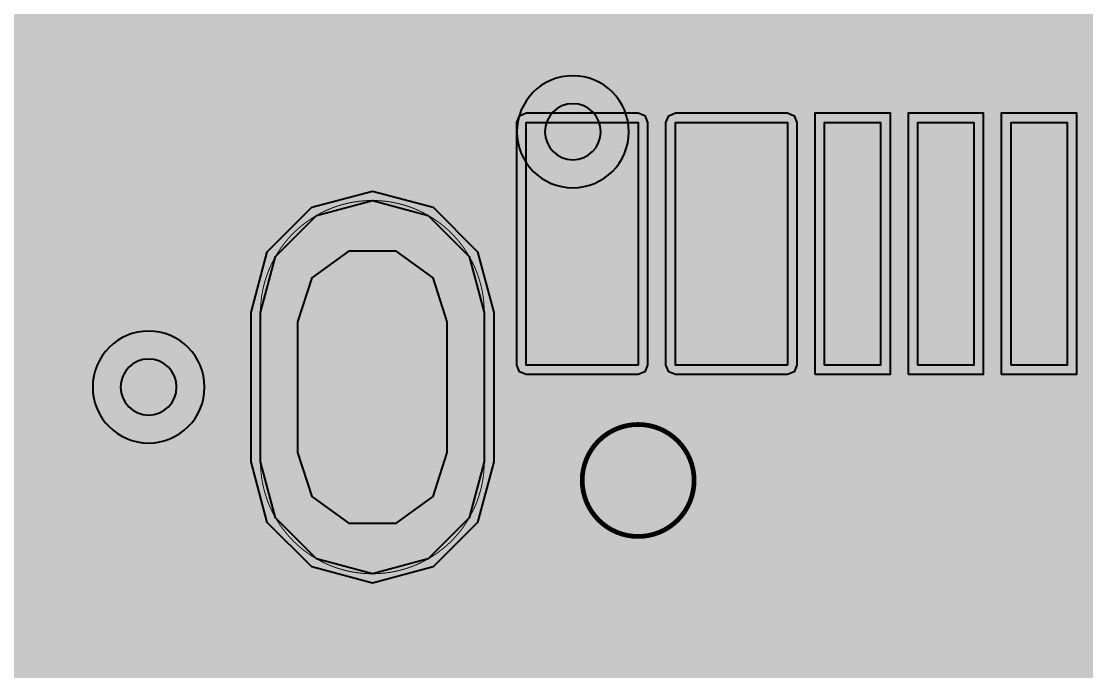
# Model space of a CAD drawing. Header units: millimetres. Extents: x -40 to 40, y -51 to 50.
# Drawn here: x -6.21 to -0.5, y -45.72 to -42.24 of the extents above; entities that cross this region are included whole.
import ezdxf

# ---------------------------------------------------------------- set-up
doc = ezdxf.new("R2010")
doc.units = ezdxf.units.MM
doc.header["$MEASUREMENT"] = 0
for name, color, linetype, true_color in [('Bottom-Layer', 7, 'Continuous', 0x0000ff), ('Bottom-Paste-Mask-Layer', 7, 'Continuous', 0x800000), ('Bottom-Solder-Mask-Layer', 7, 'Continuous', 0xaa00ff), ('Document-Layer', 7, 'Continuous', 0xffffff), ('Hole-Layer', 7, 'Continuous', 0x222222), ('Inner1', 7, 'Continuous', 0x999966), ('Inner2', 7, 'Continuous', 0x008000), ('Multi-Layer', 7, 'Continuous', 0xc0c0c0), ('Top-Layer', 7, 'Continuous', 0xff0000), ('Top-Paste-Mask-Layer', 7, 'Continuous', 0x808080), ('Top-Silkscreen-Layer', 7, 'Continuous', 0xffcc00), ('Top-Solder-Mask-Layer', 7, 'Continuous', 0x800080)]:
    doc.layers.add(name, color=color, linetype=linetype, true_color=true_color)

msp = doc.modelspace()

# ---------------------------------------------------------------- hatches: boundary and pattern name
at = {"layer": 'Bottom-Layer'}
for points in [[(39.7689, 49.769), (39.7689, 29.1042), (33.5001, 29.1042), (33.4264, 29.0737), (33.3959, 29.0001), (33.3959, 14), (33.4264, 13.9264), (33.5001, 13.8959), (39.7689, 13.8959), (39.7689, -49.769), (-39.7689, -49.769), (-39.7689, 49.769)], [(-3.367, -43.8004), (-3.4619, -43.3846), (-3.7277, -43.0512), (-4.1119, -42.8662), (-4.5383, -42.8662), (-4.9225, -43.0512), (-5.1884, -43.3846), (-5.2833, -43.8004), (-5.2833, -44.6004), (-5.2044, -44.9811), (-4.9807, -45.2991), (-4.649, -45.5021), (-4.264, -45.5565), (-3.8891, -45.4535), (-3.586, -45.21), (-3.4046, -44.8661), (-3.2448, -45.1044), (-2.9844, -45.2249), (-2.6993, -45.1923), (-2.4728, -45.0162), (-2.3709, -44.748), (-2.4234, -44.4659), (-2.6149, -44.2523), (-2.8896, -44.1694), (-3.1673, -44.2415), (-3.367, -44.4476)], [(-3.7251, -44.6004), (-3.8055, -44.9004), (-4.0251, -45.12), (-4.3251, -45.2004), (-4.6251, -45.12), (-4.8447, -44.9004), (-4.9251, -44.6004), (-4.9251, -43.8004), (-4.8447, -43.5004), (-4.6251, -43.2807), (-4.3251, -43.2004), (-4.0251, -43.2807), (-3.8055, -43.5004), (-3.7251, -43.8004)]]:
    msp.add_hatch(color=256, dxfattribs=at).paths.add_polyline_path(points)
at = {"layer": 'Bottom-Paste-Mask-Layer'}
msp.add_hatch(color=256, dxfattribs=at).paths.add_polyline_path([(-3.7251, -44.6004), (-3.8055, -44.9004), (-4.0251, -45.12), (-4.3251, -45.2004), (-4.6251, -45.12), (-4.8447, -44.9004), (-4.9251, -44.6004), (-4.9251, -43.8004), (-4.8447, -43.5004), (-4.6251, -43.2807), (-4.3251, -43.2004), (-4.0251, -43.2807), (-3.8055, -43.5004), (-3.7251, -43.8004)])
at = {"layer": 'Bottom-Solder-Mask-Layer'}
msp.add_hatch(color=256, dxfattribs=at).paths.add_polyline_path([(-3.6743, -44.6004), (-3.7615, -44.9258), (-3.9997, -45.164), (-4.3251, -45.2512), (-4.6505, -45.164), (-4.8887, -44.9258), (-4.9759, -44.6004), (-4.9759, -43.8004), (-4.8887, -43.475), (-4.6505, -43.2367), (-4.3251, -43.1496), (-3.9997, -43.2367), (-3.7615, -43.475), (-3.6743, -43.8004)])
at = {"layer": 'Hole-Layer'}
msp.add_hatch(color=256, dxfattribs=at).paths.add_polyline_path([(-3.925, -44.5505), (-4.0014, -44.7856), (-4.2014, -44.9309), (-4.4486, -44.9309), (-4.6486, -44.7856), (-4.725, -44.5505), (-4.725, -43.8505), (-4.6486, -43.6153), (-4.4486, -43.47), (-4.2014, -43.47), (-4.0014, -43.6153), (-3.925, -43.8505)])
at = {"layer": 'Inner1'}
for points in [[(39.7689, 49.769), (39.7689, 29.1042), (33.5001, 29.1042), (33.4264, 29.0737), (33.3959, 29.0001), (33.3959, 14), (33.4264, 13.9264), (33.5001, 13.8959), (39.7689, 13.8959), (39.7689, -49.769), (-39.7689, -49.769), (-39.7689, 49.769)], [(-3.367, -43.8004), (-3.4619, -43.3846), (-3.7277, -43.0512), (-4.1119, -42.8662), (-4.5383, -42.8662), (-4.9225, -43.0512), (-5.1884, -43.3846), (-5.2833, -43.8004), (-5.2833, -44.6004), (-5.2044, -44.9811), (-4.9807, -45.2991), (-4.649, -45.5021), (-4.264, -45.5565), (-3.8891, -45.4535), (-3.586, -45.21), (-3.4046, -44.8661), (-3.2448, -45.1044), (-2.9844, -45.2249), (-2.6993, -45.1923), (-2.4728, -45.0162), (-2.3709, -44.748), (-2.4234, -44.4659), (-2.6149, -44.2523), (-2.8896, -44.1694), (-3.1673, -44.2415), (-3.367, -44.4476)]]:
    msp.add_hatch(color=256, dxfattribs=at).paths.add_polyline_path(points)
at = {"layer": 'Inner2'}
for points in [[(39.7689, 49.769), (39.7689, 29.1042), (33.5001, 29.1042), (33.4264, 29.0737), (33.3959, 29.0001), (33.3959, 14), (33.4264, 13.9264), (33.5001, 13.8959), (39.7689, 13.8959), (39.7689, -49.769), (-39.7689, -49.769), (-39.7689, 49.769)], [(-3.367, -43.8004), (-3.4619, -43.3846), (-3.7277, -43.0512), (-4.1119, -42.8662), (-4.5383, -42.8662), (-4.9225, -43.0512), (-5.1884, -43.3846), (-5.2833, -43.8004), (-5.2833, -44.6004), (-5.2044, -44.9811), (-4.9807, -45.2991), (-4.649, -45.5021), (-4.264, -45.5565), (-3.8891, -45.4535), (-3.586, -45.21), (-3.4046, -44.8661), (-3.2448, -45.1044), (-2.9844, -45.2249), (-2.6993, -45.1923), (-2.4728, -45.0162), (-2.3709, -44.748), (-2.4234, -44.4659), (-2.6149, -44.2523), (-2.8896, -44.1694), (-3.1673, -44.2415), (-3.367, -44.4476)]]:
    msp.add_hatch(color=256, dxfattribs=at).paths.add_polyline_path(points)
at = {"layer": 'Multi-Layer'}
for points in [[(-3.7251, -44.6004), (-3.8055, -44.9004), (-4.0251, -45.12), (-4.3251, -45.2004), (-4.6251, -45.12), (-4.8447, -44.9004), (-4.9251, -44.6004), (-4.9251, -43.8004), (-4.8447, -43.5004), (-4.6251, -43.2807), (-4.3251, -43.2004), (-4.0251, -43.2807), (-3.8055, -43.5004), (-3.7251, -43.8004)], [(-3.7251, -44.6004), (-3.8055, -44.9004), (-4.0251, -45.12), (-4.3251, -45.2004), (-4.6251, -45.12), (-4.8447, -44.9004), (-4.9251, -44.6004), (-4.9251, -43.8004), (-4.8447, -43.5004), (-4.6251, -43.2807), (-4.3251, -43.2004), (-4.0251, -43.2807), (-3.8055, -43.5004), (-3.7251, -43.8004)], [(-3.7251, -44.6004), (-3.8055, -44.9004), (-4.0251, -45.12), (-4.3251, -45.2004), (-4.6251, -45.12), (-4.8447, -44.9004), (-4.9251, -44.6004), (-4.9251, -43.8004), (-4.8447, -43.5004), (-4.6251, -43.2807), (-4.3251, -43.2004), (-4.0251, -43.2807), (-3.8055, -43.5004), (-3.7251, -43.8004)], [(-3.1999, -44.7005, 1), (-2.5999, -44.7005, 1)], [(-3.1999, -44.7005, 1), (-2.5999, -44.7005, 1)]]:
    msp.add_hatch(color=256, dxfattribs=at).paths.add_polyline_path(points)
at = {"layer": 'Top-Layer'}
for points in [[(39.7689, 49.769), (39.7689, 29.1042), (33.5001, 29.1042), (33.4264, 29.0737), (33.3959, 29.0001), (33.3959, 28.1773), (33.125, 28.1773), (33.0132, 28.1594), (32.9126, 28.1075), (32.812, 28.1594), (32.7002, 28.1773), (32.3002, 28.1773), (32.1956, 28.1616), (32.1001, 28.1162), (32.0046, 28.1616), (31.9001, 28.1773), (31.5001, 28.1773), (31.3345, 28.1367), (31.2065, 28.0242), (31.1548, 28.0437), (31.1, 28.0503), (30.7, 28.0503), (30.5846, 28.0194), (30.5, 27.9351), (30.4155, 28.0194), (30.3001, 28.0503), (29.9001, 28.0503), (29.7847, 28.0194), (29.7001, 27.9349), (29.6155, 28.0194), (29.5, 28.0503), (29.1, 28.0503), (28.9847, 28.0194), (28.9001, 27.9351), (28.8155, 28.0194), (28.7002, 28.0503), (28.3002, 28.0503), (28.1847, 28.0194), (28.1001, 27.9349), (28.0155, 28.0194), (27.9001, 28.0503), (27.5001, 28.0503), (27.3846, 28.0194), (27.3, 27.9349), (27.2154, 28.0194), (27.1, 28.0503), (26.7, 28.0503), (26.5846, 28.0194), (26.5, 27.9351), (26.4155, 28.0194), (26.3001, 28.0503), (25.9001, 28.0503), (25.7847, 28.0194), (25.7001, 27.9349), (25.6155, 28.0194), (25.5, 28.0503), (25.1, 28.0503), (25.0452, 28.0437), (24.9935, 28.0242), (24.8654, 28.1367), (24.6999, 28.1773), (24.2999, 28.1773), (24.2026, 28.1638), (24.1125, 28.1243), (24.0225, 28.1638), (23.9251, 28.1773), (23.2251, 28.1773), (23.1458, 28.1684), (23.0705, 28.1422), (23.003, 28.2679), (22.9044, 28.3711), (22.9044, 30.363), (23.0668, 30.5253), (23.117, 30.5071), (23.1702, 30.5009), (23.9766, 30.5009), (24.1401, 30.5686), (24.2078, 30.7321), (24.2078, 31.5961), (24.1401, 31.7595), (23.9766, 31.8272), (23.1702, 31.8272), (23.0067, 31.7595), (22.939, 31.5961), (22.939, 31.4947), (22.8096, 31.4674), (22.7011, 31.3917), (22.7011, 31.5961), (22.6821, 31.6876), (22.6285, 31.7642), (23.0634, 32.1991), (23.1152, 32.1796), (23.1702, 32.1729), (23.9766, 32.1729), (24.1401, 32.2406), (24.2078, 32.4041), (24.2078, 32.5059), (24.5899, 32.5059), (24.5899, 32.4101), (24.6576, 32.2466), (24.821, 32.1789), (24.8909, 32.1789), (24.8909, 31.8212), (24.821, 31.8212), (24.6576, 31.7535), (24.5899, 31.5901), (24.5899, 30.6901), (24.6324, 30.5565), (24.7442, 30.4721), (24.6906, 30.2112), (24.7703, 29.9571), (24.9633, 29.7737), (25.2211, 29.7069), (25.4788, 29.7737), (25.6718, 29.9572), (25.7515, 30.2112), (25.6979, 30.4721), (25.8097, 30.5565), (25.8522, 30.6901), (25.8522, 31.5901), (25.7845, 31.7535), (25.621, 31.8212), (25.5532, 31.8212), (25.5532, 32.1789), (25.621, 32.1789), (25.7845, 32.2466), (25.8522, 32.4101), (25.8522, 33.3101), (25.7845, 33.4735), (25.621, 33.5412), (24.821, 33.5412), (24.6576, 33.4735), (24.5899, 33.3101), (24.5899, 33.1682), (24.2078, 33.1682), (24.2078, 33.2681), (24.1401, 33.4315), (23.9766, 33.4992), (23.1702, 33.4992), (23.0067, 33.4315), (22.939, 33.2681), (22.939, 33.1682), (22.8095, 33.141), (22.7011, 33.0652), (22.7011, 33.2681), (22.6334, 33.4315), (22.4699, 33.4992), (21.7265, 33.4992), (21.6168, 33.711), (21.4255, 33.8534), (21.1911, 33.8978), (20.9609, 33.8351), (20.7814, 33.678), (20.6888, 33.4582), (19.949, 33.4582), (19.77, 33.4102), (19.6389, 33.2792), (19.5909, 33.1001), (19.5909, 32.3001), (19.6389, 32.121), (19.77, 31.9899), (19.949, 31.9419), (20.849, 31.9419), (21.0281, 31.9899), (21.1592, 32.121), (21.2072, 32.3001), (21.2072, 32.5963), (21.3111, 32.5296), (21.4323, 32.5056), (21.4323, 32.4041), (21.5, 32.2406), (21.6634, 32.1729), (22.1006, 32.1729), (22.0849, 32.1572), (22.067, 32.1572), (21.8333, 32.0606), (21.7359, 31.8272), (21.6634, 31.8272), (21.5, 31.7595), (21.4323, 31.5961), (21.4323, 30.8318), (21.0699, 30.8318), (21.0776, 30.8655), (21.0802, 30.9), (21.0802, 31.7), (21.0125, 31.8635), (20.849, 31.9312), (19.949, 31.9312), (19.7856, 31.8635), (19.7179, 31.7), (19.7179, 30.9), (19.7856, 30.7366), (19.949, 30.6689), (20.0672, 30.6689), (20.0928, 30.5429), (20.1643, 30.4361), (20.3217, 30.2787), (20.2264, 30.0306), (20.2631, 29.7673), (20.4228, 29.5548), (20.4228, 20.5841), (20.4481, 20.4573), (20.5199, 20.3497), (22.7856, 18.084), (22.8931, 18.0122), (23.02, 17.9869), (23.0355, 17.9869), (23.0687, 17.9489), (23.1094, 17.919), (23.0681, 17.8886), (23.0346, 17.8498), (23.02, 17.8498), (22.8931, 17.8246), (22.7856, 17.7527), (22.7059, 17.673), (22.4829, 17.6401), (22.2937, 17.5178), (22.1722, 17.3281), (22.1403, 17.105), (22.2037, 16.8888), (22.351, 16.7184), (22.2636, 16.5052), (22.2747, 16.2752), (22.2549, 16.2769), (22.2351, 16.2775), (19.5122, 16.2775), (19.3859, 16.2525), (19.2787, 16.1813), (19.0249, 15.9293), (18.9795, 15.9439), (18.932, 15.9488), (18.068, 15.9488), (17.9046, 15.8811), (17.8369, 15.7176), (17.8369, 15.6451), (17.6035, 15.5475), (17.5069, 15.3136), (17.5069, 15.0172), (17.499, 15.0152), (17.4912, 15.013), (17.4912, 15.7176), (17.4235, 15.8811), (17.26, 15.9488), (16.396, 15.9488), (16.2326, 15.8811), (16.1649, 15.7176), (16.1649, 15.1332), (15.8647, 15.095), (15.6341, 14.8991), (15.5479, 14.609), (15.6341, 14.319), (15.8647, 14.1231), (16.1649, 14.0849), (16.1649, 13.4044), (16.2326, 13.241), (16.396, 13.1733), (16.4959, 13.1733), (16.4959, 12.8268), (16.396, 12.8268), (16.2326, 12.7591), (16.1649, 12.5956), (16.1649, 11.7891), (16.2326, 11.6257), (16.396, 11.558), (17.26, 11.558), (17.4235, 11.6257), (17.4912, 11.7891), (17.4912, 12.5956), (17.4235, 12.7591), (17.26, 12.8268), (17.1582, 12.8268), (17.1582, 13.1733), (17.26, 13.1733), (17.4235, 13.241), (17.4912, 13.4044), (17.4912, 13.4759), (17.8369, 13.4759), (17.8369, 13.4044), (17.9046, 13.241), (18.068, 13.1733), (18.1699, 13.1733), (18.1699, 12.8268), (18.068, 12.8268), (17.9046, 12.7591), (17.8369, 12.5956), (17.8369, 11.7891), (17.9046, 11.6257), (18.068, 11.558), (18.932, 11.558), (19.0955, 11.6257), (19.1632, 11.7891), (19.1632, 11.8609), (19.5089, 11.8609), (19.5089, 11.7891), (19.5766, 11.6257), (19.74, 11.558), (20.604, 11.558), (20.7675, 11.6257), (20.8352, 11.7891), (20.8352, 11.8609), (20.8917, 11.8661), (20.9465, 11.8809), (21.2109, 11.8988), (21.4338, 12.0422), (21.5596, 12.2754), (21.5571, 12.5404), (21.4269, 12.7712), (21.2013, 12.9103), (20.9366, 12.9232), (20.6986, 12.8065), (20.6524, 12.8216), (20.604, 12.8268), (19.74, 12.8268), (19.5766, 12.7591), (19.5089, 12.5956), (19.5089, 12.5232), (19.1632, 12.5232), (19.1632, 12.5956), (19.0955, 12.7591), (18.932, 12.8268), (18.8322, 12.8268), (18.8322, 13.1733), (18.932, 13.1733), (19.0955, 13.241), (19.1632, 13.4044), (19.1632, 14.1089), (19.299, 14.1089), (19.4105, 14.1282), (19.5089, 14.1839), (19.5089, 13.4044), (19.5766, 13.241), (19.74, 13.1733), (20.604, 13.1733), (20.7675, 13.241), (20.8352, 13.4044), (20.8352, 14.1084), (21.4082, 14.1084), (21.6667, 13.9324), (21.9794, 13.9324), (22.2379, 14.1084), (24.2797, 14.1084), (24.2024, 14.0481), (24.1374, 13.9747), (23.847, 14.0813), (23.5464, 14.0081), (23.3377, 13.7798), (23.2915, 13.4738), (23.4237, 13.1941), (23.6893, 13.0355), (23.9982, 13.0517), (24.2457, 13.2374), (24.5471, 13.1302), (24.8554, 13.2156), (25.0587, 13.4625), (25.0834, 13.7814), (25.5441, 14.2422), (25.6568, 14.0761), (25.8231, 13.9637), (24.6786, 12.8206), (24.6232, 12.8206), (24.4016, 12.983), (24.1284, 13.013), (23.8768, 12.9025), (23.7142, 12.681), (23.684, 12.4078), (23.7943, 12.1562), (24.0157, 11.9933), (24.2888, 11.9629), (23.3425, 11.0172), (20.8352, 11.0172), (20.8352, 11.0889), (20.7675, 11.2523), (20.604, 11.32), (19.74, 11.32), (19.5766, 11.2523), (19.5089, 11.0889), (19.5089, 10.2824), (19.565, 10.1315), (19.706, 10.0538), (19.641, 9.7897), (19.7152, 9.5281), (19.9092, 9.3375), (20.172, 9.2679), (20.4349, 9.3375), (20.6289, 9.5281), (20.7031, 9.7897), (20.6381, 10.0538), (20.7791, 10.1315), (20.8352, 10.2824), (20.8352, 10.3542), (23.4797, 10.3542), (23.6065, 10.3794), (23.714, 10.4512), (27.9355, 14.6702), (27.9547, 14.6911), (27.972, 14.7135), (28.0422, 14.5018), (28.193, 14.3376), (28.398, 14.2498), (28.621, 14.2538), (28.8226, 14.3491), (28.9674, 14.5187), (28.9674, 2.4892), (27.3921, 0.914), (27.076, 0.8502), (26.855, 0.6154), (26.8106, 0.2959), (26.9592, 0.0097), (27.246, -0.1378), (27.5652, -0.0922), (27.7993, 0.1297), (27.8618, 0.4461), (29.5333, 2.1176), (29.6051, 2.2251), (29.6304, 2.3519), (29.6304, 15.0281), (29.6694, 15.0618), (29.7001, 15.1032), (29.7847, 15.0188), (29.9001, 14.9879), (30.3001, 14.9879), (30.4155, 15.0187), (30.5, 15.103), (30.5846, 15.0187), (30.7, 14.9879), (31.1, 14.9879), (31.2154, 15.0188), (31.3, 15.1032), (31.3846, 15.0188), (31.5001, 14.9879), (31.9001, 14.9879), (32.0155, 15.0188), (32.1001, 15.1032), (32.1847, 15.0188), (32.3002, 14.9879), (32.7002, 14.9879), (32.7649, 14.9971), (32.8245, 15.0242), (32.954, 14.9043), (33.125, 14.8608), (33.3959, 14.8608), (33.3959, 14), (33.4264, 13.9264), (33.5001, 13.8959), (39.7689, 13.8959), (39.7689, -49.769), (-39.7689, -49.769), (-39.7689, 49.769)], [(2.4566, -44.993), (2.6798, -45.1839), (2.9704, -45.2269), (3.2394, -45.109), (3.4046, -44.8661), (3.586, -45.21), (3.8891, -45.4535), (4.264, -45.5565), (4.649, -45.5021), (4.9807, -45.2991), (5.2044, -44.9811), (5.2833, -44.6004), (5.2833, -43.8004), (5.2016, -43.4132), (4.9704, -43.0921), (4.6291, -42.8917), (4.2361, -42.8464), (3.8582, -42.9637), (3.8582, -42.7819), (3.8102, -42.6028), (3.6791, -42.4718), (3.5, -42.4238), (2.9, -42.4238), (2.7492, -42.4571), (2.6264, -42.5508), (2.1002, -42.5508), (2.0908, -42.551), (2.0815, -42.5515), (2.0815, -41.6943), (2.073, -41.62), (2.0482, -41.5495), (2.2037, -41.4778), (2.2671, -41.3187), (2.2671, -40.5122), (2.1994, -40.3488), (2.036, -40.2811), (1.172, -40.2811), (1.0086, -40.3488), (0.9409, -40.5122), (0.9409, -41.3187), (1.0086, -41.4821), (1.172, -41.5498), (1.2737, -41.5498), (1.299, -41.6738), (1.3688, -41.7793), (1.4185, -41.8299), (1.4185, -42.5516), (1.4091, -42.5511), (1.3997, -42.5509), (1.0997, -42.5509), (1.0902, -42.5511), (1.0807, -42.5516), (0.9962, -42.3318), (0.7871, -42.2235), (0.6483, -42.0847), (0.5873, -42.0366), (0.5168, -42.004), (0.4876, -41.9749), (0.5163, -41.9139), (0.5261, -41.8472), (0.5261, -40.7752), (0.4584, -40.6117), (0.295, -40.544), (-0.237, -40.544), (-0.299, -40.5525), (-0.3565, -40.5773), (-0.4856, -40.4596), (-0.655, -40.417), (-1.187, -40.417), (-1.3564, -40.4596), (-1.4855, -40.5773), (-1.543, -40.5525), (-1.605, -40.544), (-2.137, -40.544), (-2.3004, -40.6117), (-2.3681, -40.7752), (-2.3681, -41.8472), (-2.3225, -41.9851), (-2.2035, -42.0685), (-2.2035, -42.074), (-2.7304, -42.074), (-3.2575, -41.5469), (-3.1181, -41.4687), (-3.0629, -41.3187), (-3.0629, -40.5122), (-3.1306, -40.3488), (-3.294, -40.2811), (-4.158, -40.2811), (-4.3215, -40.3488), (-4.3892, -40.5122), (-4.3892, -41.3187), (-4.3215, -41.4821), (-4.158, -41.5498), (-4.0577, -41.5498), (-4.032, -41.6751), (-3.9607, -41.7813), (-3.3181, -42.4239), (-3.4999, -42.4239), (-3.679, -42.4719), (-3.8101, -42.603), (-3.8581, -42.7821), (-3.8581, -42.9637), (-4.236, -42.8464), (-4.6291, -42.8917), (-4.9703, -43.092), (-5.2015, -43.4132), (-5.2833, -43.8004), (-5.2833, -44.6004), (-5.2044, -44.9811), (-4.9807, -45.2991), (-4.649, -45.5021), (-4.264, -45.5565), (-3.8891, -45.4535), (-3.586, -45.21), (-3.4046, -44.8661), (-3.2863, -45.0649), (-3.0948, -45.1946), (-2.8664, -45.2306), (-2.6443, -45.1661), (-2.4707, -45.0133), (-2.3784, -44.8012), (-2.302, -44.8776), (-2.1945, -44.9495), (-2.0676, -44.9747), (1.8304, -44.9747), (2.03, -45.0711), (2.2516, -45.0775)], [(-2.9, -44.0819), (-3.1999, -44.0819), (-3.1999, -44.0821), (-3.4999, -44.0821), (-3.4999, -42.7821), (-3.2, -42.7821), (-3.2, -42.7819), (-2.9, -42.7819)], [(-2.1, -44.082), (-2.3999, -44.082), (-2.3999, -44.0821), (-2.6999, -44.0821), (-2.6999, -42.7821), (-2.4, -42.7821), (-2.4, -42.7821), (-2.1, -42.7821)], [(-1.9001, -44.082), (-1.9001, -42.782), (-1.6001, -42.782), (-1.6001, -44.082)], [(-1.3999, -44.082), (-1.3999, -42.782), (-1.0999, -42.782), (-1.0999, -44.082)], [(-0.9001, -44.082), (-0.9001, -42.782), (-0.6001, -42.782), (-0.6001, -44.082)], [(-3.7251, -44.6004), (-3.8055, -44.9004), (-4.0251, -45.12), (-4.3251, -45.2004), (-4.6251, -45.12), (-4.8447, -44.9004), (-4.9251, -44.6004), (-4.9251, -43.8004), (-4.8447, -43.5004), (-4.6251, -43.2807), (-4.3251, -43.2004), (-4.0251, -43.2807), (-3.8055, -43.5004), (-3.7251, -43.8004)]]:
    msp.add_hatch(color=256, dxfattribs=at).paths.add_polyline_path(points)
at = {"layer": 'Top-Paste-Mask-Layer'}
for points in [[(-2.9, -44.0819), (-3.1999, -44.0819), (-3.1999, -44.0821), (-3.4999, -44.0821), (-3.4999, -42.7821), (-3.2, -42.7821), (-3.2, -42.7819), (-2.9, -42.7819)], [(-2.9, -44.0819), (-3.1999, -44.0819), (-3.1999, -44.0821), (-3.4999, -44.0821), (-3.4999, -42.7821), (-3.2, -42.7821), (-3.2, -42.7819), (-2.9, -42.7819)], [(-2.1, -44.082), (-2.3999, -44.082), (-2.3999, -44.0821), (-2.6999, -44.0821), (-2.6999, -42.7821), (-2.4, -42.7821), (-2.4, -42.7821), (-2.1, -42.7821)], [(-2.1, -44.082), (-2.3999, -44.082), (-2.3999, -44.0821), (-2.6999, -44.0821), (-2.6999, -42.7821), (-2.4, -42.7821), (-2.4, -42.7821), (-2.1, -42.7821)], [(-1.6001, -44.082), (-1.9001, -44.082), (-1.9001, -42.7819), (-1.6001, -42.7819)], [(-1.6001, -44.082), (-1.9001, -44.082), (-1.9001, -42.7819), (-1.6001, -42.7819)], [(-1.3999, -42.7819), (-1.0999, -42.7819), (-1.0999, -44.082), (-1.3999, -44.082)], [(-1.3999, -42.7819), (-1.0999, -42.7819), (-1.0999, -44.082), (-1.3999, -44.082)], [(-0.6001, -44.0819), (-0.9001, -44.0819), (-0.9001, -42.7819), (-0.6001, -42.7819)], [(-0.6001, -44.0819), (-0.9001, -44.0819), (-0.9001, -42.7819), (-0.6001, -42.7819)], [(-3.7251, -44.6004), (-3.8055, -44.9004), (-4.0251, -45.12), (-4.3251, -45.2004), (-4.6251, -45.12), (-4.8447, -44.9004), (-4.9251, -44.6004), (-4.9251, -43.8004), (-4.8447, -43.5004), (-4.6251, -43.2807), (-4.3251, -43.2004), (-4.0251, -43.2807), (-3.8055, -43.5004), (-3.7251, -43.8004)], [(-4.2803, -43.202), (-4.2505, -43.205), (-4.2209, -43.2095), (-4.1916, -43.2154), (-4.1626, -43.2228), (-4.134, -43.2316), (-4.1059, -43.2418), (-4.0784, -43.2534), (-4.0514, -43.2664), (-4.0251, -43.2807), (-3.9996, -43.2963), (-3.9749, -43.3132), (-3.951, -43.3313), (-3.9281, -43.3505), (-3.9062, -43.3708), (-3.8853, -43.3922), (-3.8655, -43.4147), (-3.8468, -43.4381), (-3.8294, -43.4624), (-3.8132, -43.4875), (-3.7982, -43.5134), (-3.7845, -43.54), (-3.7722, -43.5673), (-3.7613, -43.5951), (-3.7518, -43.6235), (-3.7437, -43.6523), (-3.737, -43.6815), (-3.7318, -43.7109), (-3.7281, -43.7406), (-3.7259, -43.7705), (-3.7251, -43.8004), (-3.7251, -44.6004), (-3.7259, -44.6302), (-3.7281, -44.6601), (-3.7318, -44.6898), (-3.737, -44.7192), (-3.7437, -44.7484), (-3.7518, -44.7772), (-3.7613, -44.8056), (-3.7722, -44.8334), (-3.7845, -44.8607), (-3.7982, -44.8873), (-3.8132, -44.9132), (-3.8294, -44.9383), (-3.8468, -44.9626), (-3.8655, -44.986), (-3.8853, -45.0085), (-3.9062, -45.0299), (-3.9281, -45.0502), (-3.951, -45.0694), (-3.9749, -45.0875), (-3.9996, -45.1044), (-4.0251, -45.12), (-4.0514, -45.1343), (-4.0784, -45.1473), (-4.1059, -45.1589), (-4.134, -45.1691), (-4.1626, -45.1779), (-4.1916, -45.1853), (-4.2209, -45.1912), (-4.2505, -45.1957), (-4.2803, -45.1987), (-4.3102, -45.2002), (-4.3401, -45.2002), (-4.37, -45.1987), (-4.3997, -45.1957), (-4.4293, -45.1912), (-4.4586, -45.1853), (-4.4876, -45.1779), (-4.5162, -45.1691), (-4.5443, -45.1589), (-4.5719, -45.1473), (-4.5989, -45.1343), (-4.6251, -45.12), (-4.6506, -45.1044), (-4.6754, -45.0875), (-4.6992, -45.0694), (-4.7221, -45.0502), (-4.7441, -45.0299), (-4.7649, -45.0085), (-4.7848, -44.986), (-4.8034, -44.9626), (-4.8209, -44.9383), (-4.8371, -44.9132), (-4.852, -44.8873), (-4.8657, -44.8607), (-4.878, -44.8334), (-4.8889, -44.8056), (-4.8985, -44.7772), (-4.9066, -44.7484), (-4.9132, -44.7192), (-4.9184, -44.6898), (-4.9221, -44.6601), (-4.9244, -44.6302), (-4.9251, -44.6004), (-4.9251, -43.8004), (-4.9244, -43.7705), (-4.9221, -43.7406), (-4.9184, -43.7109), (-4.9132, -43.6815), (-4.9066, -43.6523), (-4.8985, -43.6235), (-4.8889, -43.5951), (-4.878, -43.5673), (-4.8657, -43.54), (-4.852, -43.5134), (-4.8371, -43.4875), (-4.8209, -43.4624), (-4.8034, -43.4381), (-4.7848, -43.4147), (-4.7649, -43.3922), (-4.7441, -43.3708), (-4.7221, -43.3505), (-4.6992, -43.3313), (-4.6754, -43.3132), (-4.6506, -43.2963), (-4.6251, -43.2807), (-4.5989, -43.2664), (-4.5719, -43.2534), (-4.5443, -43.2418), (-4.5162, -43.2316), (-4.4876, -43.2228), (-4.4586, -43.2154), (-4.4293, -43.2095), (-4.3997, -43.205), (-4.37, -43.202), (-4.3401, -43.2005), (-4.3102, -43.2005)], [(-4.2803, -43.202), (-4.2505, -43.205), (-4.2209, -43.2095), (-4.1916, -43.2154), (-4.1626, -43.2228), (-4.134, -43.2316), (-4.1059, -43.2418), (-4.0784, -43.2534), (-4.0514, -43.2664), (-4.0251, -43.2807), (-3.9996, -43.2963), (-3.9749, -43.3132), (-3.951, -43.3313), (-3.9281, -43.3505), (-3.9062, -43.3708), (-3.8853, -43.3922), (-3.8655, -43.4147), (-3.8468, -43.4381), (-3.8294, -43.4624), (-3.8132, -43.4875), (-3.7982, -43.5134), (-3.7845, -43.54), (-3.7722, -43.5673), (-3.7613, -43.5951), (-3.7518, -43.6235), (-3.7437, -43.6523), (-3.737, -43.6815), (-3.7318, -43.7109), (-3.7281, -43.7406), (-3.7259, -43.7705), (-3.7251, -43.8004), (-3.7251, -44.6004), (-3.7259, -44.6302), (-3.7281, -44.6601), (-3.7318, -44.6898), (-3.737, -44.7192), (-3.7437, -44.7484), (-3.7518, -44.7772), (-3.7613, -44.8056), (-3.7722, -44.8334), (-3.7845, -44.8607), (-3.7982, -44.8873), (-3.8132, -44.9132), (-3.8294, -44.9383), (-3.8468, -44.9626), (-3.8655, -44.986), (-3.8853, -45.0085), (-3.9062, -45.0299), (-3.9281, -45.0502), (-3.951, -45.0694), (-3.9749, -45.0875), (-3.9996, -45.1044), (-4.0251, -45.12), (-4.0514, -45.1343), (-4.0784, -45.1473), (-4.1059, -45.1589), (-4.134, -45.1691), (-4.1626, -45.1779), (-4.1916, -45.1853), (-4.2209, -45.1912), (-4.2505, -45.1957), (-4.2803, -45.1987), (-4.3102, -45.2002), (-4.3401, -45.2002), (-4.37, -45.1987), (-4.3997, -45.1957), (-4.4293, -45.1912), (-4.4586, -45.1853), (-4.4876, -45.1779), (-4.5162, -45.1691), (-4.5443, -45.1589), (-4.5719, -45.1473), (-4.5989, -45.1343), (-4.6251, -45.12), (-4.6506, -45.1044), (-4.6754, -45.0875), (-4.6992, -45.0694), (-4.7221, -45.0502), (-4.7441, -45.0299), (-4.7649, -45.0085), (-4.7848, -44.986), (-4.8034, -44.9626), (-4.8209, -44.9383), (-4.8371, -44.9132), (-4.852, -44.8873), (-4.8657, -44.8607), (-4.878, -44.8334), (-4.8889, -44.8056), (-4.8985, -44.7772), (-4.9066, -44.7484), (-4.9132, -44.7192), (-4.9184, -44.6898), (-4.9221, -44.6601), (-4.9244, -44.6302), (-4.9251, -44.6004), (-4.9251, -43.8004), (-4.9244, -43.7705), (-4.9221, -43.7406), (-4.9184, -43.7109), (-4.9132, -43.6815), (-4.9066, -43.6523), (-4.8985, -43.6235), (-4.8889, -43.5951), (-4.878, -43.5673), (-4.8657, -43.54), (-4.852, -43.5134), (-4.8371, -43.4875), (-4.8209, -43.4624), (-4.8034, -43.4381), (-4.7848, -43.4147), (-4.7649, -43.3922), (-4.7441, -43.3708), (-4.7221, -43.3505), (-4.6992, -43.3313), (-4.6754, -43.3132), (-4.6506, -43.2963), (-4.6251, -43.2807), (-4.5989, -43.2664), (-4.5719, -43.2534), (-4.5443, -43.2418), (-4.5162, -43.2316), (-4.4876, -43.2228), (-4.4586, -43.2154), (-4.4293, -43.2095), (-4.3997, -43.205), (-4.37, -43.202), (-4.3401, -43.2005), (-4.3102, -43.2005)]]:
    msp.add_hatch(color=256, dxfattribs=at).paths.add_polyline_path(points)
at = {"layer": 'Top-Solder-Mask-Layer'}
for points in [[(-2.9, -44.1329), (-3.1999, -44.1329), (-3.4999, -44.1331), (-3.536, -44.1182), (-3.551, -44.0821), (-3.551, -42.7821), (-3.536, -42.746), (-3.4999, -42.7311), (-3.2, -42.7311), (-2.9, -42.7309), (-2.8639, -42.7458), (-2.849, -42.7819), (-2.849, -44.0819), (-2.8639, -44.118)], [(-2.1, -44.133), (-2.3999, -44.133), (-2.6999, -44.1331), (-2.736, -44.1181), (-2.751, -44.0821), (-2.751, -42.7821), (-2.736, -42.746), (-2.6999, -42.7311), (-2.4, -42.7311), (-2.1, -42.7311), (-2.0639, -42.746), (-2.049, -42.7821), (-2.049, -44.082), (-2.0639, -44.1181)], [(-1.9509, -44.1328), (-1.9509, -42.7312), (-1.5493, -42.7312), (-1.5493, -44.1328)], [(-1.4507, -44.1328), (-1.4507, -42.7312), (-1.0491, -42.7312), (-1.0491, -44.1328)], [(-0.9509, -44.1328), (-0.9509, -42.7312), (-0.5493, -42.7312), (-0.5493, -44.1328)], [(-3.6743, -44.6004), (-3.7615, -44.9258), (-3.9997, -45.164), (-4.3251, -45.2512), (-4.6505, -45.164), (-4.8887, -44.9258), (-4.9759, -44.6004), (-4.9759, -43.8004), (-4.8887, -43.475), (-4.6505, -43.2367), (-4.3251, -43.1496), (-3.9997, -43.2367), (-3.7615, -43.475), (-3.6743, -43.8004)]]:
    msp.add_hatch(color=256, dxfattribs=at).paths.add_polyline_path(points)

# ---------------------------------------------------------------- linework, layer by layer
at = {"layer": 'Bottom-Layer', "const_width": 0.0508}
msp.add_lwpolyline([(-3.367, -43.8004), (-3.4619, -43.3846), (-3.7277, -43.0512), (-4.1119, -42.8662), (-4.5383, -42.8662), (-4.9225, -43.0512), (-5.1884, -43.3846), (-5.2833, -43.8004), (-5.2833, -44.6004), (-5.2044, -44.9811), (-4.9807, -45.2991), (-4.649, -45.5021), (-4.264, -45.5565), (-3.8891, -45.4535), (-3.586, -45.21), (-3.4046, -44.8661), (-3.2448, -45.1044), (-2.9844, -45.2249), (-2.6993, -45.1923), (-2.4728, -45.0162), (-2.3709, -44.748), (-2.4234, -44.4659), (-2.6149, -44.2523), (-2.8896, -44.1694), (-3.1673, -44.2415), (-3.367, -44.4476)], close=True, dxfattribs=at)
for points in [[(-4.3251, -44.2004), (-4.3251, -42.9438)], [(-4.3251, -44.2004), (-5.1817, -44.2004)], [(-4.3251, -44.2004), (-3.4686, -44.2004)], [(-4.3251, -44.2004), (-4.3251, -45.4569)]]:
    msp.add_lwpolyline(points, dxfattribs=at)
at = {"layer": 'Bottom-Layer'}
msp.add_lwpolyline([(-3.7251, -44.6004), (-3.8055, -44.9004), (-4.0251, -45.12), (-4.3251, -45.2004), (-4.6251, -45.12), (-4.8447, -44.9004), (-4.9251, -44.6004), (-4.9251, -43.8004), (-4.8447, -43.5004), (-4.6251, -43.2807), (-4.3251, -43.2004), (-4.0251, -43.2807), (-3.8055, -43.5004), (-3.7251, -43.8004)], close=True, dxfattribs=at)
at = {"layer": 'Bottom-Paste-Mask-Layer'}
msp.add_lwpolyline([(-3.7251, -44.6004), (-3.8055, -44.9004), (-4.0251, -45.12), (-4.3251, -45.2004), (-4.6251, -45.12), (-4.8447, -44.9004), (-4.9251, -44.6004), (-4.9251, -43.8004), (-4.8447, -43.5004), (-4.6251, -43.2807), (-4.3251, -43.2004), (-4.0251, -43.2807), (-3.8055, -43.5004), (-3.7251, -43.8004)], close=True, dxfattribs=at)
at = {"layer": 'Bottom-Solder-Mask-Layer'}
for points in [[(-3.55, -42.8321, 1), (-2.95, -42.8321, 1)], [(-5.825, -44.2001, 1), (-5.225, -44.2001, 1)]]:
    msp.add_lwpolyline(points, format="xyb", close=True, dxfattribs=at)
msp.add_lwpolyline([(-3.6743, -44.6004), (-3.7615, -44.9258), (-3.9997, -45.164), (-4.3251, -45.2512), (-4.6505, -45.164), (-4.8887, -44.9258), (-4.9759, -44.6004), (-4.9759, -43.8004), (-4.8887, -43.475), (-4.6505, -43.2367), (-4.3251, -43.1496), (-3.9997, -43.2367), (-3.7615, -43.475), (-3.6743, -43.8004)], close=True, dxfattribs=at)
at = {"layer": 'Document-Layer', "const_width": 0.25}
msp.add_lwpolyline([(-3.0249, -44.7005, 1), (-2.775, -44.7005), (-2.775, -44.7005, 1), (-3.0249, -44.7005)], format="xyb", dxfattribs=at)
msp.add_lwpolyline([(-3.0249, -44.7005, 1), (-2.775, -44.7005), (-2.775, -44.7005, 1), (-3.0249, -44.7005)], format="xyb", dxfattribs=at)
at = {"layer": 'Hole-Layer'}
for points in [[(-3.4, -42.8321, 1), (-3.1, -42.8321, 1)], [(-5.675, -44.2001, 1), (-5.375, -44.2001, 1)]]:
    msp.add_lwpolyline(points, format="xyb", close=True, dxfattribs=at)
msp.add_lwpolyline([(-3.925, -44.5505), (-4.0014, -44.7856), (-4.2014, -44.9309), (-4.4486, -44.9309), (-4.6486, -44.7856), (-4.725, -44.5505), (-4.725, -43.8505), (-4.6486, -43.6153), (-4.4486, -43.47), (-4.2014, -43.47), (-4.0014, -43.6153), (-3.925, -43.8505)], close=True, dxfattribs=at)
at = {"layer": 'Inner1', "const_width": 0.0508}
msp.add_lwpolyline([(-3.367, -43.8004), (-3.4619, -43.3846), (-3.7277, -43.0512), (-4.1119, -42.8662), (-4.5383, -42.8662), (-4.9225, -43.0512), (-5.1884, -43.3846), (-5.2833, -43.8004), (-5.2833, -44.6004), (-5.2044, -44.9811), (-4.9807, -45.2991), (-4.649, -45.5021), (-4.264, -45.5565), (-3.8891, -45.4535), (-3.586, -45.21), (-3.4046, -44.8661), (-3.2448, -45.1044), (-2.9844, -45.2249), (-2.6993, -45.1923), (-2.4728, -45.0162), (-2.3709, -44.748), (-2.4234, -44.4659), (-2.6149, -44.2523), (-2.8896, -44.1694), (-3.1673, -44.2415), (-3.367, -44.4476)], close=True, dxfattribs=at)
for points in [[(-4.3251, -44.2004), (-4.3251, -42.9438)], [(-4.3251, -44.2004), (-5.1817, -44.2004)], [(-4.3251, -44.2004), (-3.4686, -44.2004)], [(-4.3251, -44.2004), (-4.3251, -45.4569)]]:
    msp.add_lwpolyline(points, dxfattribs=at)
at = {"layer": 'Inner2', "const_width": 0.0508}
msp.add_lwpolyline([(-3.367, -43.8004), (-3.4619, -43.3846), (-3.7277, -43.0512), (-4.1119, -42.8662), (-4.5383, -42.8662), (-4.9225, -43.0512), (-5.1884, -43.3846), (-5.2833, -43.8004), (-5.2833, -44.6004), (-5.2044, -44.9811), (-4.9807, -45.2991), (-4.649, -45.5021), (-4.264, -45.5565), (-3.8891, -45.4535), (-3.586, -45.21), (-3.4046, -44.8661), (-3.2448, -45.1044), (-2.9844, -45.2249), (-2.6993, -45.1923), (-2.4728, -45.0162), (-2.3709, -44.748), (-2.4234, -44.4659), (-2.6149, -44.2523), (-2.8896, -44.1694), (-3.1673, -44.2415), (-3.367, -44.4476)], close=True, dxfattribs=at)
for points in [[(-4.3251, -44.2004), (-4.3251, -42.9438)], [(-4.3251, -44.2004), (-5.1817, -44.2004)], [(-4.3251, -44.2004), (-3.4686, -44.2004)], [(-4.3251, -44.2004), (-4.3251, -45.4569)]]:
    msp.add_lwpolyline(points, dxfattribs=at)
at = {"layer": 'Multi-Layer'}
for points in [[(-3.55, -42.8321, 1), (-2.95, -42.8321, 1)], [(-5.825, -44.2001, 1), (-5.225, -44.2001, 1)]]:
    msp.add_lwpolyline(points, format="xyb", close=True, dxfattribs=at)
msp.add_lwpolyline([(-3.7251, -44.6004), (-3.8055, -44.9004), (-4.0251, -45.12), (-4.3251, -45.2004), (-4.6251, -45.12), (-4.8447, -44.9004), (-4.9251, -44.6004), (-4.9251, -43.8004), (-4.8447, -43.5004), (-4.6251, -43.2807), (-4.3251, -43.2004), (-4.0251, -43.2807), (-3.8055, -43.5004), (-3.7251, -43.8004)], close=True, dxfattribs=at)
msp.add_lwpolyline([(-3.7251, -44.6004), (-3.8055, -44.9004), (-4.0251, -45.12), (-4.3251, -45.2004), (-4.6251, -45.12), (-4.8447, -44.9004), (-4.9251, -44.6004), (-4.9251, -43.8004), (-4.8447, -43.5004), (-4.6251, -43.2807), (-4.3251, -43.2004), (-4.0251, -43.2807), (-3.8055, -43.5004), (-3.7251, -43.8004)], close=True, dxfattribs=at)
msp.add_lwpolyline([(-3.7251, -44.6004), (-3.8055, -44.9004), (-4.0251, -45.12), (-4.3251, -45.2004), (-4.6251, -45.12), (-4.8447, -44.9004), (-4.9251, -44.6004), (-4.9251, -43.8004), (-4.8447, -43.5004), (-4.6251, -43.2807), (-4.3251, -43.2004), (-4.0251, -43.2807), (-3.8055, -43.5004), (-3.7251, -43.8004)], close=True, dxfattribs=at)
at = {"layer": 'Multi-Layer', "const_width": 0.0254}
msp.add_lwpolyline([(-3.1999, -44.7005, 1), (-2.5999, -44.7005, 1)], format="xyb", close=True, dxfattribs=at)
msp.add_lwpolyline([(-3.1999, -44.7005, 1), (-2.5999, -44.7005, 1)], format="xyb", close=True, dxfattribs=at)
at = {"layer": 'Top-Layer'}
for points, const_width in [([(-3.7263, -41.547), (-2.8677, -42.4055)], 0.2007), ([(-3.9607, -41.7813), (-3.3181, -42.4239), (-3.4999, -42.4239), (-3.679, -42.4719), (-3.8101, -42.603), (-3.8581, -42.7821), (-3.8581, -42.9637), (-4.236, -42.8464), (-4.6291, -42.8917), (-4.9703, -43.092), (-5.2015, -43.4132), (-5.2833, -43.8004), (-5.2833, -44.6004), (-5.2044, -44.9811), (-4.9807, -45.2991), (-4.649, -45.5021), (-4.264, -45.5565), (-3.8891, -45.4535), (-3.586, -45.21), (-3.4046, -44.8661), (-3.2863, -45.0649), (-3.0948, -45.1946), (-2.8664, -45.2306), (-2.6443, -45.1661), (-2.4707, -45.0133), (-2.3784, -44.8012), (-2.302, -44.8776), (-2.1945, -44.9495), (-2.0676, -44.9747), (1.8304, -44.9747)], 0.0508), ([(-0.7494, -42.5528), (-1.2269, -42.0753)], 0.2007), ([(-1.3717, -42.4055), (-2.8677, -42.4055)], 0.2007), ([(-1.3717, -42.4055), (-1.2498, -42.5274)], 0.2007), ([(-1.2498, -42.5274), (-1.2498, -43.4316)], 0.2007), ([(-0.7494, -42.5528), (0.1295, -42.5528)], 0.2007), ([(-0.7494, -43.4316), (-0.7494, -42.5528)], 0.2007), ([(-3.2, -42.8821), (-3.25, -42.8321)], 0.2), ([(-3.2, -43.4321), (-3.2, -42.8821)], 0.2), ([(-4.3251, -44.2004), (-4.3251, -42.9438)], 0.0508), ([(-2.4004, -43.4316), (-2.4004, -44.3105)], 0.2007), ([(-4.325, -44.2001), (-4.325, -48.3801)], 0.3), ([(-4.325, -44.2001), (-5.525, -44.2001)], 0.2), ([(-4.3251, -44.2004), (-5.1817, -44.2004)], 0.0508), ([(-4.3251, -44.2004), (-4.3251, -45.4569)], 0.0508), ([(-2.0676, -44.6432), (-2.4004, -44.3105)], 0.2007), ([(2.0675, -44.6432), (-2.0676, -44.6432)], 0.2007)]:
    msp.add_lwpolyline(points, dxfattribs=dict(at, const_width=const_width))
for points in [[(-2.9, -44.0819), (-3.1999, -44.0819), (-3.1999, -44.0821), (-3.4999, -44.0821), (-3.4999, -42.7821), (-3.2, -42.7821), (-3.2, -42.7819), (-2.9, -42.7819)], [(-2.1, -44.082), (-2.3999, -44.082), (-2.3999, -44.0821), (-2.6999, -44.0821), (-2.6999, -42.7821), (-2.4, -42.7821), (-2.4, -42.7821), (-2.1, -42.7821)], [(-1.9001, -44.082), (-1.9001, -42.782), (-1.6001, -42.782), (-1.6001, -44.082)], [(-1.3999, -44.082), (-1.3999, -42.782), (-1.0999, -42.782), (-1.0999, -44.082)], [(-0.9001, -44.082), (-0.9001, -42.782), (-0.6001, -42.782), (-0.6001, -44.082)], [(-3.7251, -44.6004), (-3.8055, -44.9004), (-4.0251, -45.12), (-4.3251, -45.2004), (-4.6251, -45.12), (-4.8447, -44.9004), (-4.9251, -44.6004), (-4.9251, -43.8004), (-4.8447, -43.5004), (-4.6251, -43.2807), (-4.3251, -43.2004), (-4.0251, -43.2807), (-3.8055, -43.5004), (-3.7251, -43.8004)]]:
    msp.add_lwpolyline(points, close=True, dxfattribs=at)
at = {"layer": 'Top-Paste-Mask-Layer', "const_width": 0.00508}
for points in [[(-2.9, -44.0819), (-3.1999, -44.0819), (-3.1999, -44.0821), (-3.4999, -44.0821), (-3.4999, -42.7821), (-3.2, -42.7821), (-3.2, -42.7819), (-2.9, -42.7819)], [(-2.9, -44.0819), (-3.1999, -44.0819), (-3.1999, -44.0821), (-3.4999, -44.0821), (-3.4999, -42.7821), (-3.2, -42.7821), (-3.2, -42.7819), (-2.9, -42.7819)], [(-2.1, -44.082), (-2.3999, -44.082), (-2.3999, -44.0821), (-2.6999, -44.0821), (-2.6999, -42.7821), (-2.4, -42.7821), (-2.4, -42.7821), (-2.1, -42.7821)], [(-2.1, -44.082), (-2.3999, -44.082), (-2.3999, -44.0821), (-2.6999, -44.0821), (-2.6999, -42.7821), (-2.4, -42.7821), (-2.4, -42.7821), (-2.1, -42.7821)], [(-1.6001, -44.082), (-1.9001, -44.082), (-1.9001, -42.7819), (-1.6001, -42.7819)], [(-1.6001, -44.082), (-1.9001, -44.082), (-1.9001, -42.7819), (-1.6001, -42.7819)], [(-1.3999, -42.7819), (-1.0999, -42.7819), (-1.0999, -44.082), (-1.3999, -44.082)], [(-1.3999, -42.7819), (-1.0999, -42.7819), (-1.0999, -44.082), (-1.3999, -44.082)], [(-0.6001, -44.0819), (-0.9001, -44.0819), (-0.9001, -42.7819), (-0.6001, -42.7819)], [(-0.6001, -44.0819), (-0.9001, -44.0819), (-0.9001, -42.7819), (-0.6001, -42.7819)], [(-4.2803, -43.202), (-4.2505, -43.205), (-4.2209, -43.2095), (-4.1916, -43.2154), (-4.1626, -43.2228), (-4.134, -43.2316), (-4.1059, -43.2418), (-4.0784, -43.2534), (-4.0514, -43.2664), (-4.0251, -43.2807), (-3.9996, -43.2963), (-3.9749, -43.3132), (-3.951, -43.3313), (-3.9281, -43.3505), (-3.9062, -43.3708), (-3.8853, -43.3922), (-3.8655, -43.4147), (-3.8468, -43.4381), (-3.8294, -43.4624), (-3.8132, -43.4875), (-3.7982, -43.5134), (-3.7845, -43.54), (-3.7722, -43.5673), (-3.7613, -43.5951), (-3.7518, -43.6235), (-3.7437, -43.6523), (-3.737, -43.6815), (-3.7318, -43.7109), (-3.7281, -43.7406), (-3.7259, -43.7705), (-3.7251, -43.8004), (-3.7251, -44.6004), (-3.7259, -44.6302), (-3.7281, -44.6601), (-3.7318, -44.6898), (-3.737, -44.7192), (-3.7437, -44.7484), (-3.7518, -44.7772), (-3.7613, -44.8056), (-3.7722, -44.8334), (-3.7845, -44.8607), (-3.7982, -44.8873), (-3.8132, -44.9132), (-3.8294, -44.9383), (-3.8468, -44.9626), (-3.8655, -44.986), (-3.8853, -45.0085), (-3.9062, -45.0299), (-3.9281, -45.0502), (-3.951, -45.0694), (-3.9749, -45.0875), (-3.9996, -45.1044), (-4.0251, -45.12), (-4.0514, -45.1343), (-4.0784, -45.1473), (-4.1059, -45.1589), (-4.134, -45.1691), (-4.1626, -45.1779), (-4.1916, -45.1853), (-4.2209, -45.1912), (-4.2505, -45.1957), (-4.2803, -45.1987), (-4.3102, -45.2002), (-4.3401, -45.2002), (-4.37, -45.1987), (-4.3997, -45.1957), (-4.4293, -45.1912), (-4.4586, -45.1853), (-4.4876, -45.1779), (-4.5162, -45.1691), (-4.5443, -45.1589), (-4.5719, -45.1473), (-4.5989, -45.1343), (-4.6251, -45.12), (-4.6506, -45.1044), (-4.6754, -45.0875), (-4.6992, -45.0694), (-4.7221, -45.0502), (-4.7441, -45.0299), (-4.7649, -45.0085), (-4.7848, -44.986), (-4.8034, -44.9626), (-4.8209, -44.9383), (-4.8371, -44.9132), (-4.852, -44.8873), (-4.8657, -44.8607), (-4.878, -44.8334), (-4.8889, -44.8056), (-4.8985, -44.7772), (-4.9066, -44.7484), (-4.9132, -44.7192), (-4.9184, -44.6898), (-4.9221, -44.6601), (-4.9244, -44.6302), (-4.9251, -44.6004), (-4.9251, -43.8004), (-4.9244, -43.7705), (-4.9221, -43.7406), (-4.9184, -43.7109), (-4.9132, -43.6815), (-4.9066, -43.6523), (-4.8985, -43.6235), (-4.8889, -43.5951), (-4.878, -43.5673), (-4.8657, -43.54), (-4.852, -43.5134), (-4.8371, -43.4875), (-4.8209, -43.4624), (-4.8034, -43.4381), (-4.7848, -43.4147), (-4.7649, -43.3922), (-4.7441, -43.3708), (-4.7221, -43.3505), (-4.6992, -43.3313), (-4.6754, -43.3132), (-4.6506, -43.2963), (-4.6251, -43.2807), (-4.5989, -43.2664), (-4.5719, -43.2534), (-4.5443, -43.2418), (-4.5162, -43.2316), (-4.4876, -43.2228), (-4.4586, -43.2154), (-4.4293, -43.2095), (-4.3997, -43.205), (-4.37, -43.202), (-4.3401, -43.2005), (-4.3102, -43.2005)], [(-4.2803, -43.202), (-4.2505, -43.205), (-4.2209, -43.2095), (-4.1916, -43.2154), (-4.1626, -43.2228), (-4.134, -43.2316), (-4.1059, -43.2418), (-4.0784, -43.2534), (-4.0514, -43.2664), (-4.0251, -43.2807), (-3.9996, -43.2963), (-3.9749, -43.3132), (-3.951, -43.3313), (-3.9281, -43.3505), (-3.9062, -43.3708), (-3.8853, -43.3922), (-3.8655, -43.4147), (-3.8468, -43.4381), (-3.8294, -43.4624), (-3.8132, -43.4875), (-3.7982, -43.5134), (-3.7845, -43.54), (-3.7722, -43.5673), (-3.7613, -43.5951), (-3.7518, -43.6235), (-3.7437, -43.6523), (-3.737, -43.6815), (-3.7318, -43.7109), (-3.7281, -43.7406), (-3.7259, -43.7705), (-3.7251, -43.8004), (-3.7251, -44.6004), (-3.7259, -44.6302), (-3.7281, -44.6601), (-3.7318, -44.6898), (-3.737, -44.7192), (-3.7437, -44.7484), (-3.7518, -44.7772), (-3.7613, -44.8056), (-3.7722, -44.8334), (-3.7845, -44.8607), (-3.7982, -44.8873), (-3.8132, -44.9132), (-3.8294, -44.9383), (-3.8468, -44.9626), (-3.8655, -44.986), (-3.8853, -45.0085), (-3.9062, -45.0299), (-3.9281, -45.0502), (-3.951, -45.0694), (-3.9749, -45.0875), (-3.9996, -45.1044), (-4.0251, -45.12), (-4.0514, -45.1343), (-4.0784, -45.1473), (-4.1059, -45.1589), (-4.134, -45.1691), (-4.1626, -45.1779), (-4.1916, -45.1853), (-4.2209, -45.1912), (-4.2505, -45.1957), (-4.2803, -45.1987), (-4.3102, -45.2002), (-4.3401, -45.2002), (-4.37, -45.1987), (-4.3997, -45.1957), (-4.4293, -45.1912), (-4.4586, -45.1853), (-4.4876, -45.1779), (-4.5162, -45.1691), (-4.5443, -45.1589), (-4.5719, -45.1473), (-4.5989, -45.1343), (-4.6251, -45.12), (-4.6506, -45.1044), (-4.6754, -45.0875), (-4.6992, -45.0694), (-4.7221, -45.0502), (-4.7441, -45.0299), (-4.7649, -45.0085), (-4.7848, -44.986), (-4.8034, -44.9626), (-4.8209, -44.9383), (-4.8371, -44.9132), (-4.852, -44.8873), (-4.8657, -44.8607), (-4.878, -44.8334), (-4.8889, -44.8056), (-4.8985, -44.7772), (-4.9066, -44.7484), (-4.9132, -44.7192), (-4.9184, -44.6898), (-4.9221, -44.6601), (-4.9244, -44.6302), (-4.9251, -44.6004), (-4.9251, -43.8004), (-4.9244, -43.7705), (-4.9221, -43.7406), (-4.9184, -43.7109), (-4.9132, -43.6815), (-4.9066, -43.6523), (-4.8985, -43.6235), (-4.8889, -43.5951), (-4.878, -43.5673), (-4.8657, -43.54), (-4.852, -43.5134), (-4.8371, -43.4875), (-4.8209, -43.4624), (-4.8034, -43.4381), (-4.7848, -43.4147), (-4.7649, -43.3922), (-4.7441, -43.3708), (-4.7221, -43.3505), (-4.6992, -43.3313), (-4.6754, -43.3132), (-4.6506, -43.2963), (-4.6251, -43.2807), (-4.5989, -43.2664), (-4.5719, -43.2534), (-4.5443, -43.2418), (-4.5162, -43.2316), (-4.4876, -43.2228), (-4.4586, -43.2154), (-4.4293, -43.2095), (-4.3997, -43.205), (-4.37, -43.202), (-4.3401, -43.2005), (-4.3102, -43.2005)]]:
    msp.add_lwpolyline(points, close=True, dxfattribs=at)
at = {"layer": 'Top-Paste-Mask-Layer'}
msp.add_lwpolyline([(-3.7251, -44.6004), (-3.8055, -44.9004), (-4.0251, -45.12), (-4.3251, -45.2004), (-4.6251, -45.12), (-4.8447, -44.9004), (-4.9251, -44.6004), (-4.9251, -43.8004), (-4.8447, -43.5004), (-4.6251, -43.2807), (-4.3251, -43.2004), (-4.0251, -43.2807), (-3.8055, -43.5004), (-3.7251, -43.8004)], close=True, dxfattribs=at)
at = {"layer": 'Top-Silkscreen-Layer', "const_width": 0.254}
msp.add_lwpolyline([(-4.469, -47.2818), (-4.469, -45.4189)], dxfattribs=at)
msp.add_lwpolyline([(-4.469, -47.2818), (-4.469, -45.4189)], dxfattribs=at)
at = {"layer": 'Top-Solder-Mask-Layer'}
for points in [[(-3.55, -42.8321, 1), (-2.95, -42.8321, 1)], [(-5.825, -44.2001, 1), (-5.225, -44.2001, 1)]]:
    msp.add_lwpolyline(points, format="xyb", close=True, dxfattribs=at)
for points in [[(-2.9, -44.1329), (-3.1999, -44.1329), (-3.4999, -44.1331), (-3.536, -44.1182), (-3.551, -44.0821), (-3.551, -42.7821), (-3.536, -42.746), (-3.4999, -42.7311), (-3.2, -42.7311), (-2.9, -42.7309), (-2.8639, -42.7458), (-2.849, -42.7819), (-2.849, -44.0819), (-2.8639, -44.118)], [(-2.1, -44.133), (-2.3999, -44.133), (-2.6999, -44.1331), (-2.736, -44.1181), (-2.751, -44.0821), (-2.751, -42.7821), (-2.736, -42.746), (-2.6999, -42.7311), (-2.4, -42.7311), (-2.1, -42.7311), (-2.0639, -42.746), (-2.049, -42.7821), (-2.049, -44.082), (-2.0639, -44.1181)], [(-1.9509, -44.1328), (-1.9509, -42.7312), (-1.5493, -42.7312), (-1.5493, -44.1328)], [(-1.4507, -44.1328), (-1.4507, -42.7312), (-1.0491, -42.7312), (-1.0491, -44.1328)], [(-0.9509, -44.1328), (-0.9509, -42.7312), (-0.5493, -42.7312), (-0.5493, -44.1328)], [(-3.6743, -44.6004), (-3.7615, -44.9258), (-3.9997, -45.164), (-4.3251, -45.2512), (-4.6505, -45.164), (-4.8887, -44.9258), (-4.9759, -44.6004), (-4.9759, -43.8004), (-4.8887, -43.475), (-4.6505, -43.2367), (-4.3251, -43.1496), (-3.9997, -43.2367), (-3.7615, -43.475), (-3.6743, -43.8004)]]:
    msp.add_lwpolyline(points, close=True, dxfattribs=at)

doc.saveas('drawing.dxf')
